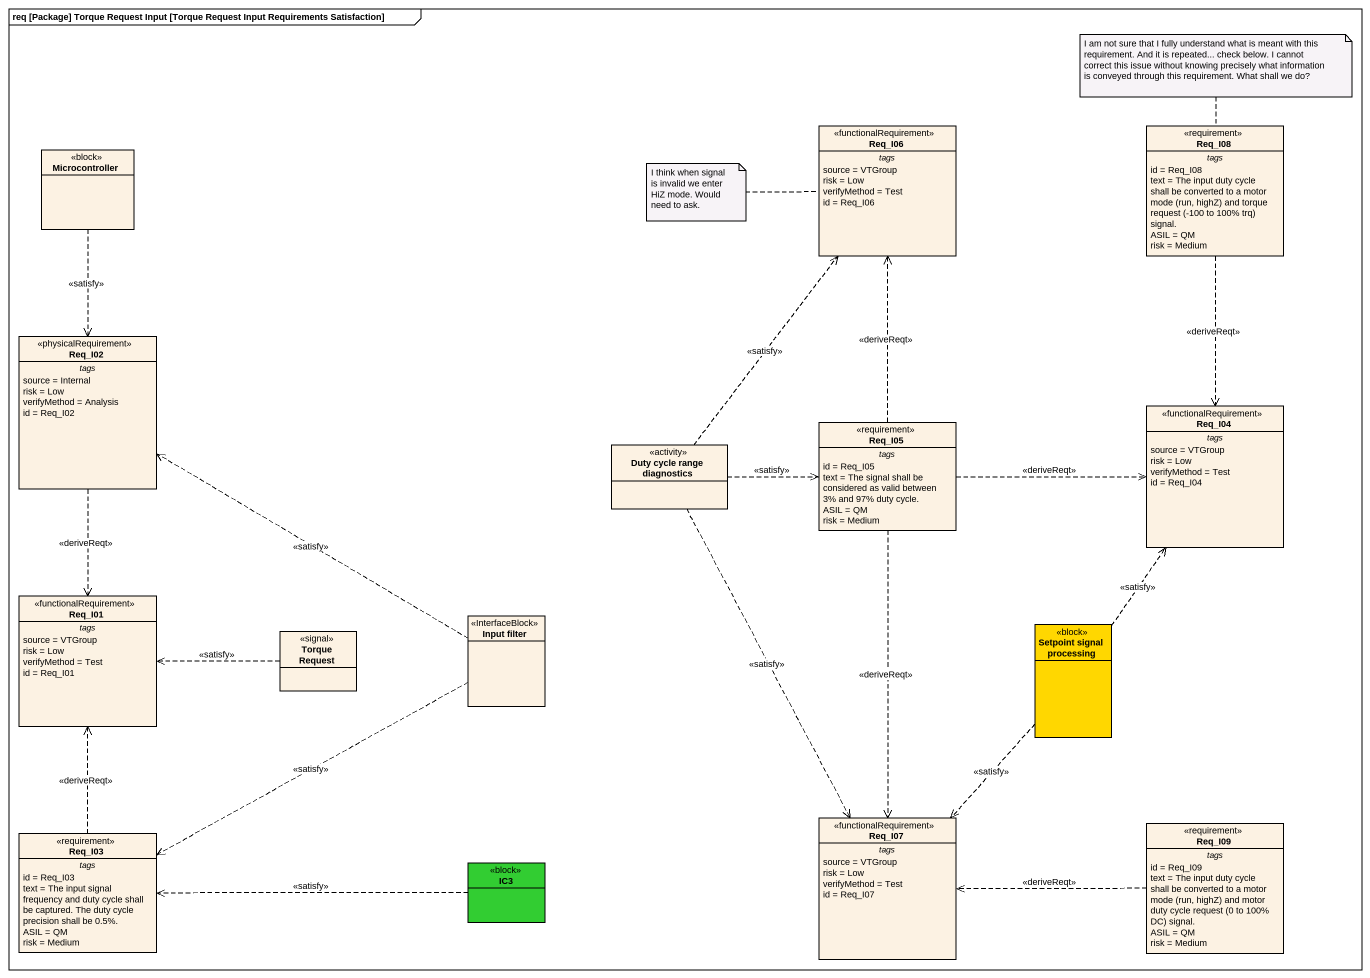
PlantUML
@startuml
mainframe req [Package] Torque Request Input [Torque Request Input Requirements Satisfaction]
hide circle
hide empty members
class Req_I06 <<functionalRequirement>> {
  -- tags --
  source = VTGroup
  risk = Low
  verifyMethod = Test
  id = Req_I06
}
class Req_I08 <<requirement>> {
  -- tags --
  id = Req_I08
  {field} text = The input duty cycle shall be converted to a motor mode (run, highZ) and torque request (-100 to 100% trq) signal.
  ASIL = QM
  risk = Medium
}
class Microcontroller <<block>>
class Req_I02 <<physicalRequirement>> {
  -- tags --
  source = Internal
  risk = Low
  verifyMethod = Analysis
  id = Req_I02
}
class Req_I04 <<functionalRequirement>> {
  -- tags --
  source = VTGroup
  risk = Low
  verifyMethod = Test
  id = Req_I04
}
class "Duty cycle range diagnostics" as Duty_cycle_range_diagnostics <<activity>>
class Req_I05 <<requirement>> {
  -- tags --
  id = Req_I05
  text = The signal shall be considered as valid between 3% and 97% duty cycle.
  ASIL = QM
  risk = Medium
}
class Req_I01 <<functionalRequirement>> {
  -- tags --
  source = VTGroup
  risk = Low
  verifyMethod = Test
  id = Req_I01
}
class "Torque Request" as Torque_Request <<signal>>
class "Input filter" as Input_filter <<InterfaceBlock>>
class "Setpoint signal processing" as Setpoint_signal_processing <<block>> #FFD700
class Req_I03 <<requirement>> {
  -- tags --
  id = Req_I03
  text = The input signal frequency and duty cycle shall be captured. The duty cycle precision shall be 0.5%.
  ASIL = QM
  risk = Medium
}
class Req_I07 <<functionalRequirement>> {
  -- tags --
  source = VTGroup
  risk = Low
  verifyMethod = Test
  id = Req_I07
}
class Req_I09 <<requirement>> {
  -- tags --
  id = Req_I09
  {field} text = The input duty cycle shall be converted to a motor mode (run, highZ) and motor duty cycle request (0 to 100% DC) signal.
  ASIL = QM
  risk = Medium
}
class IC3 <<block>> #32CD32
Req_I08 ..> Req_I04 : <<deriveReqt>>
Microcontroller ..> Req_I02 : <<satisfy>>
Req_I02 ..> Req_I01 : <<deriveReqt>>
Duty_cycle_range_diagnostics .up.> Req_I06 : <<satisfy>>
Duty_cycle_range_diagnostics .right.> Req_I05 : <<satisfy>>
Duty_cycle_range_diagnostics ..> Req_I07 : <<satisfy>>
Req_I05 .up.> Req_I06 : <<deriveReqt>>
Req_I05 .right.> Req_I04 : <<deriveReqt>>
Req_I05 ..> Req_I07 : <<deriveReqt>>
Torque_Request .left.> Req_I01 : <<satisfy>>
Input_filter .left.> Req_I02 : <<satisfy>>
Input_filter .left.> Req_I03 : <<satisfy>>
Setpoint_signal_processing .up.> Req_I04 : <<satisfy>>
Setpoint_signal_processing ..> Req_I07 : <<satisfy>>
Req_I03 .up.> Req_I01 : <<deriveReqt>>
Req_I09 .left.> Req_I07 : <<deriveReqt>>
IC3 .left.> Req_I03 : <<satisfy>>
note top of Req_I08 : I am not sure that I fully understand what is meant with this requirement. And it is repeated... check below. I cannot correct this issue without knowing precisely what information is conveyed through this requirement. What shall we do?
note left of Req_I06 : I think when signal is invalid we enter HiZ mode. Would need to ask.
@enduml
